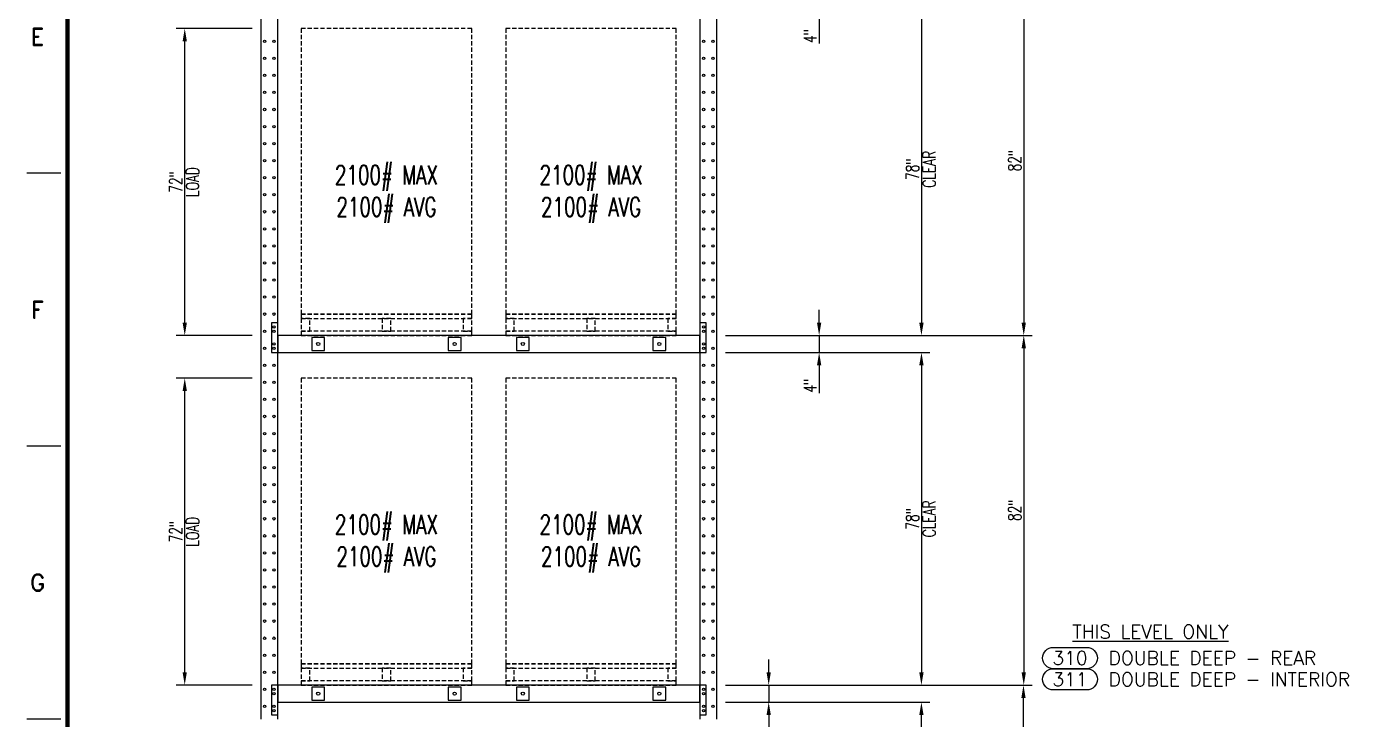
# Model space of a CAD drawing. Extents: x -185 to 859, y -145 to 549.
# Drawn here: x -184.7 to 130.4, y 74 to 236.4 of the extents above; entities that cross this region are included whole.
import ezdxf
from ezdxf.enums import TextEntityAlignment as Align

# ---------------------------------------------------------------- set-up
doc = ezdxf.new("R2010")
doc.units = 0
doc.header["$LTSCALE"] = 8
doc.header["$MEASUREMENT"] = 0
doc.linetypes.add('HIDDEN2', pattern=[0.1875, 0.125, -0.0625])
doc.layers.get('DEFPOINTS').update_dxf_attribs({"linetype": 'CONTINUOUS'})
for name, color, linetype in [('BORD', 15, 'CONTINUOUS'), ('FDIM', 2, 'CONTINUOUS'), ('RACKDIM', 7, 'CONTINUOUS'), ('RACKLOAD', 254, 'HIDDEN2'), ('RACKPALLET', 254, 'HIDDEN2'), ('RACKSHELF', 20, 'CONTINUOUS'), ('RACKUPRIGHT', 180, 'CONTINUOUS'), ('TEXTL', 3, 'CONTINUOUS')]:
    doc.layers.add(name, color=color, linetype=linetype)
doc.styles.add('2thirds', font='romans.shx', dxfattribs={"width": 0.7})
doc.styles.add('DCMARCH', font='stylu.ttf', dxfattribs={"width": 0.75, "oblique": 15})
doc.styles.add('ROMAND', font='ROMAND')
doc.styles.add('SIMPLEX', font='SIMPLEX')
doc.dimstyles.new('2tfrac16', dxfattribs={"dimscale": 32, "dimtxt": 0.0938, "dimasz": 0.0938, "dimexe": 0.0625, "dimexo": 0.0625, "dimgap": 0.01, "dimtad": 1, "dimdec": 4, "dimzin": 1, "dimdsep": 46, "dimlunit": 5, "dimtxsty": '2thirds', "dimcen": 0.09, "dimclrd": 256, "dimclre": 256, "dimclrt": 256, "dimadec": 0, "dimazin": 0, "dimtfac": 0.75, "dimtdec": 4, "dimtmove": 0, "dimatfit": 0, "dimfxl": 0, "dimfrac": 2, "dimtolj": 1, "dimtzin": 0, "dimarcsym": 0})

# ---------------------------------------------------------------- blocks, each defined once
blk = doc.blocks.new('*D6')
at = {"layer": 'DEFPOINTS', "color": 0}
for p in [(-22.83, 82), (-22.83, 78), (-10.67, 78)]:
    blk.add_point(p, dxfattribs=at)
at = {"layer": 'RACKDIM', "lineweight": -2}
for p, q in [((-10.67, 85), (-10.67, 88)), ((-20.83, 82), (-8.67, 82)), ((-10.67, 82), (-10.67, 78)), ((-20.83, 78), (-8.67, 78)), ((-10.67, 75), (-10.67, 68.46))]:
    blk.add_line(p, q, dxfattribs=at)
at = {"layer": 'RACKDIM'}
for points in [[(-11.17, 85), (-10.17, 85), (-10.67, 82)], [(-11.17, 75), (-10.17, 75), (-10.67, 78)]]:
    blk.add_solid(points, dxfattribs=at)
at = {"layer": 'RACKDIM', "insert": (-12.78, 70.23), "char_height": 3.002, "attachment_point": 5, "rotation": 89.9998, "style": '2thirds'}
blk.add_mtext('\\A1;4"', dxfattribs=at)
blk = doc.blocks.new('*D7')
at = {"layer": 'DEFPOINTS', "color": 0}
for p in [(-147.65, 154), (-129.83, 154), (-129.83, 82)]:
    blk.add_point(p, dxfattribs=at)
at = {"layer": 'RACKDIM', "lineweight": -2}
for p, q in [((-131.83, 154), (-149.65, 154)), ((-147.65, 85), (-147.65, 151)), ((-131.83, 82), (-149.65, 82))]:
    blk.add_line(p, q, dxfattribs=at)
at = {"layer": 'RACKDIM'}
for points in [[(-148.15, 151), (-147.15, 151), (-147.65, 154)], [(-148.15, 85), (-147.15, 85), (-147.65, 82)]]:
    blk.add_solid(points, dxfattribs=at)
at = {"layer": 'RACKDIM', "char_height": 3.002, "attachment_point": 5, "rotation": 89.9998, "style": '2thirds'}
for s, insert in [('\\A1;72"', (-149.75, 118)), ('\\A1;LOAD', (-145.82, 118))]:
    blk.add_mtext(s, dxfattribs=dict(at, insert=insert))
blk = doc.blocks.new('*D8')
at = {"layer": 'DEFPOINTS', "color": 0}
for p in [(-22.83, 164), (-22.83, 160), (1.16, 160)]:
    blk.add_point(p, dxfattribs=at)
at = {"layer": 'RACKDIM', "lineweight": -2}
for p, q in [((1.16, 167), (1.16, 170)), ((-20.83, 164), (3.17, 164)), ((1.16, 164), (1.16, 160)), ((-20.83, 160), (3.17, 160)), ((1.16, 157), (1.16, 150.46))]:
    blk.add_line(p, q, dxfattribs=at)
at = {"layer": 'RACKDIM'}
for points in [[(0.66, 167), (1.67, 167), (1.16, 164)], [(0.66, 157), (1.67, 157), (1.16, 160)]]:
    blk.add_solid(points, dxfattribs=at)
at = {"layer": 'RACKDIM', "insert": (-0.94, 152.23), "char_height": 3.002, "attachment_point": 5, "rotation": 89.9998, "style": '2thirds'}
blk.add_mtext('\\A1;4"', dxfattribs=at)
blk = doc.blocks.new('*D9')
at = {"layer": 'DEFPOINTS', "color": 0}
for p in [(-22.83, 160), (-22.83, 82), (25.16, 82)]:
    blk.add_point(p, dxfattribs=at)
at = {"layer": 'RACKDIM', "lineweight": -2}
for p, q in [((-20.83, 160), (27.17, 160)), ((25.17, 157), (25.16, 85)), ((-20.83, 82), (27.16, 82))]:
    blk.add_line(p, q, dxfattribs=at)
at = {"layer": 'RACKDIM'}
for points in [[(24.66, 157), (25.67, 157), (25.17, 160)], [(24.66, 85), (25.67, 85), (25.16, 82)]]:
    blk.add_solid(points, dxfattribs=at)
at = {"layer": 'RACKDIM', "char_height": 3.002, "attachment_point": 5, "rotation": 89.9998, "style": '2thirds'}
for s, insert in [('\\A1;78"', (23.06, 121)), ('\\A1;CLEAR', (26.99, 121))]:
    blk.add_mtext(s, dxfattribs=dict(at, insert=insert))
blk = doc.blocks.new('*D10')
at = {"layer": 'DEFPOINTS', "color": 0}
for p in [(-22.83, 164), (-22.83, 82), (49.16, 82)]:
    blk.add_point(p, dxfattribs=at)
at = {"layer": 'RACKDIM', "lineweight": -2}
for p, q in [((-20.83, 164), (51.17, 164)), ((49.17, 161), (49.16, 85)), ((-20.83, 82), (51.16, 82))]:
    blk.add_line(p, q, dxfattribs=at)
at = {"layer": 'RACKDIM'}
for points in [[(48.66, 161), (49.67, 161), (49.17, 164)], [(48.66, 85), (49.67, 85), (49.16, 82)]]:
    blk.add_solid(points, dxfattribs=at)
at = {"layer": 'RACKDIM', "insert": (47.06, 123), "char_height": 3.002, "attachment_point": 5, "rotation": 89.9998, "style": '2thirds'}
blk.add_mtext('\\A1;82"', dxfattribs=at)
blk = doc.blocks.new('*D11')
at = {"layer": 'DEFPOINTS', "color": 0}
for p in [(-147.65, 236), (-129.83, 236), (-129.83, 164)]:
    blk.add_point(p, dxfattribs=at)
at = {"layer": 'RACKDIM', "lineweight": -2}
for p, q in [((-131.83, 236), (-149.65, 236)), ((-147.65, 167), (-147.65, 233)), ((-131.83, 164), (-149.65, 164))]:
    blk.add_line(p, q, dxfattribs=at)
at = {"layer": 'RACKDIM'}
for points in [[(-148.15, 233), (-147.15, 233), (-147.65, 236)], [(-148.15, 167), (-147.15, 167), (-147.65, 164)]]:
    blk.add_solid(points, dxfattribs=at)
at = {"layer": 'RACKDIM', "char_height": 3.002, "attachment_point": 5, "rotation": 89.9998, "style": '2thirds'}
for s, insert in [('\\A1;72"', (-149.75, 200)), ('\\A1;LOAD', (-145.82, 200))]:
    blk.add_mtext(s, dxfattribs=dict(at, insert=insert))
blk = doc.blocks.new('*D12')
at = {"layer": 'DEFPOINTS', "color": 0}
for p in [(-22.83, 246), (-22.83, 242), (1.16, 242)]:
    blk.add_point(p, dxfattribs=at)
at = {"layer": 'RACKDIM', "lineweight": -2}
for p, q in [((1.16, 249), (1.16, 252)), ((-20.83, 246), (3.17, 246)), ((1.16, 246), (1.16, 242)), ((-20.83, 242), (3.17, 242)), ((1.16, 239), (1.16, 232.46))]:
    blk.add_line(p, q, dxfattribs=at)
at = {"layer": 'RACKDIM'}
for points in [[(0.66, 249), (1.67, 249), (1.16, 246)], [(0.66, 239), (1.67, 239), (1.16, 242)]]:
    blk.add_solid(points, dxfattribs=at)
at = {"layer": 'RACKDIM', "insert": (-0.94, 234.23), "char_height": 3.002, "attachment_point": 5, "rotation": 89.9998, "style": '2thirds'}
blk.add_mtext('\\A1;4"', dxfattribs=at)
blk = doc.blocks.new('*D13')
at = {"layer": 'DEFPOINTS', "color": 0}
for p in [(-22.83, 242), (-22.83, 164), (25.16, 164)]:
    blk.add_point(p, dxfattribs=at)
at = {"layer": 'RACKDIM', "lineweight": -2}
for p, q in [((-20.83, 242), (27.17, 242)), ((25.17, 239), (25.16, 167)), ((-20.83, 164), (27.16, 164))]:
    blk.add_line(p, q, dxfattribs=at)
at = {"layer": 'RACKDIM'}
for points in [[(24.66, 239), (25.67, 239), (25.17, 242)], [(24.66, 167), (25.67, 167), (25.16, 164)]]:
    blk.add_solid(points, dxfattribs=at)
at = {"layer": 'RACKDIM', "char_height": 3.002, "attachment_point": 5, "rotation": 89.9998, "style": '2thirds'}
for s, insert in [('\\A1;78"', (23.06, 203)), ('\\A1;CLEAR', (26.99, 203))]:
    blk.add_mtext(s, dxfattribs=dict(at, insert=insert))
blk = doc.blocks.new('*D14')
at = {"layer": 'DEFPOINTS', "color": 0}
for p in [(-22.83, 246), (-22.83, 164), (49.16, 164)]:
    blk.add_point(p, dxfattribs=at)
at = {"layer": 'RACKDIM', "lineweight": -2}
for p, q in [((-20.83, 246), (51.17, 246)), ((49.17, 243), (49.16, 167)), ((-20.83, 164), (51.16, 164))]:
    blk.add_line(p, q, dxfattribs=at)
at = {"layer": 'RACKDIM'}
for points in [[(48.66, 243), (49.67, 243), (49.17, 246)], [(48.66, 167), (49.67, 167), (49.16, 164)]]:
    blk.add_solid(points, dxfattribs=at)
at = {"layer": 'RACKDIM', "insert": (47.06, 205), "char_height": 3.002, "attachment_point": 5, "rotation": 89.9998, "style": '2thirds'}
blk.add_mtext('\\A1;82"', dxfattribs=at)
blk = doc.blocks.new('sbord_d')
at = {"layer": 'BORD'}
for p, q in [((-0.0625, 10), (-0.3125, 10)), ((-0.0625, 8), (-0.3125, 8)), ((-0.0625, 6), (-0.3125, 6))]:
    blk.add_line(p, q, dxfattribs=at)
at = {"layer": 'BORD', "const_width": 0.0313}
blk.add_lwpolyline([(-0.0156, -0.0156), (32.0156, -0.0156), (32.0156, 20.0156), (-0.0156, 20.0156)], close=True, dxfattribs=at)
at = {"layer": 'BORD', "style": 'ROMAND'}
for s, p in [('E', (-0.2344, 11)), ('F', (-0.2344, 9)), ('G', (-0.2344, 7))]:
    blk.add_text(s, height=0.125, dxfattribs=at).set_placement(p, align=Align.MIDDLE)
at = {"layer": 'TEXTL', "flags": 8}
for tag, height, style, p in [('TITLE1', 0.1562, 'SIMPLEX', (30.2656, 2.776)), ('TITLE2', 0.1562, 'SIMPLEX', (30.2656, 2.4427)), ('CHK', 0.0938, 'SIMPLEX', (29.8281, 0.8828)), ('APP', 0.0938, 'SIMPLEX', (30.7031, 0.8828)), ('JOB#', 0.125, 'ROMAND', (30.1198, 0.1328)), ('SHT', 0.125, 'ROMAND', (31.1927, 0.1328)), ('REV', 0.125, 'ROMAND', (31.7891, 0.1328))]:
    blk.add_attdef(tag, text='', height=height, dxfattribs=dict(at, style=style)).set_placement(p, align=Align.MIDDLE)
at = {"layer": 'TEXTL', "style": 'SIMPLEX', "flags": 8}
for tag, height, p in [('CUSTOMER', 0.1562, (30.2656, 1.6968)), ('LOCATION', 0.125, (30.2656, 1.3635)), ('REVC', 0.0781, (20.2594, 0.9448)), ('CCHK', 0.0781, (27.2554, 0.9434)), ('REVB', 0.0781, (20.2594, 0.6948)), ('BCHK', 0.0781, (27.2554, 0.6834)), ('REVA', 0.0781, (20.2594, 0.4448)), ('ACHK', 0.0781, (27.2554, 0.4434))]:
    blk.add_attdef(tag, text='', height=height, dxfattribs=at).set_placement(p, align=Align.CENTER)
at = {"layer": 'TEXTL', "flags": 8}
for tag, p, height, style in [('REVCDESC', (20.6253, 0.9434), 0.0781, 'SIMPLEX'), ('REVBDESC', (20.6253, 0.6834), 0.0781, 'SIMPLEX'), ('REVADESC', (20.6253, 0.4434), 0.0781, 'SIMPLEX'), ('DWG#', (30.0549, -0.5661), 0.0938, 'ROMAND')]:
    blk.add_attdef(tag, p, '', height=height, dxfattribs=dict(at, style=style))
at = {"layer": 'TEXTL', "style": 'DCMARCH', "oblique": 15, "width": 0.75, "flags": 8}
for tag, p in [('CBY', (26.7554, 0.9434)), ('BBY', (26.7554, 0.6834)), ('ABY', (26.7554, 0.4434))]:
    blk.add_attdef(tag, text='', height=0.0781, dxfattribs=at).set_placement(p, align=Align.CENTER)
at = {"layer": 'TEXTL', "style": 'SIMPLEX', "flags": 8}
for tag, height, width, p, p2 in [('CAPP', 0.0781, 1.292308, (27.5883, 0.9437), (27.9633, 0.9437)), ('CDT', 0.0781, 1.866, (28.0712, 0.9434), (28.46, 0.9434)), ('SCALE', 0.0938, 1.702732, (31.2344, 0.8374), (31.9413, 0.8374)), ('BAPP', 0.0781, 1.292308, (27.5883, 0.6834), (27.9633, 0.6834)), ('BDT', 0.0781, 1.866, (28.0712, 0.6831), (28.46, 0.6831)), ('AAPP', 0.0781, 1.275949, (27.5881, 0.4434), (27.9631, 0.4434)), ('ADT', 0.0781, 1.833263, (28.0712, 0.4434), (28.46, 0.4434)), ('DATE', 0.0938, 2.134634, (28.6094, 0.4624), (29.3146, 0.4624)), ('CHKDT', 0.0938, 1.555556, (29.4844, 0.4624), (30.1719, 0.4624)), ('APPDT', 0.0938, 1.555556, (30.3594, 0.4624), (31.0469, 0.4624)), ('PLOT#', 0.0938, 8.555556, (31.2344, 0.4624), (31.9219, 0.4624))]:
    blk.add_attdef(tag, text='', height=height, dxfattribs=dict(at, width=width)).set_placement(p, p2, align=Align.FIT)
at = {"layer": 'TEXTL', "style": 'DCMARCH', "oblique": 15, "width": 0.75, "flags": 8}
blk.add_attdef('DRBY', (28.5931, 0.8208), '', height=0.125, dxfattribs=at)
blk = doc.blocks.new('*D54')
at = {"layer": 'DEFPOINTS', "color": 0}
for p in [(-20.83, 78), (25.16, 78), (-20.83, 46)]:
    blk.add_point(p, dxfattribs=at)
at = {"layer": 'RACKDIM', "lineweight": -2}
for p, q in [((-18.83, 78), (27.16, 78)), ((25.16, 49), (25.16, 75)), ((-18.83, 46), (27.16, 46))]:
    blk.add_line(p, q, dxfattribs=at)
at = {"layer": 'RACKDIM'}
for points in [[(24.66, 75), (25.66, 75), (25.16, 78)], [(24.66, 49), (25.66, 49), (25.16, 46)]]:
    blk.add_solid(points, dxfattribs=at)
at = {"layer": 'RACKDIM', "char_height": 3.002, "attachment_point": 5, "rotation": 90, "style": '2thirds'}
for s, insert in [('\\A1;32"', (23.06, 62)), ('\\A1;CLEAR', (26.99, 62))]:
    blk.add_mtext(s, dxfattribs=dict(at, insert=insert))
blk = doc.blocks.new('*D57')
at = {"layer": 'DEFPOINTS', "color": 0}
for p in [(-20.83, 82), (49.1, 82), (-20.83, 46)]:
    blk.add_point(p, dxfattribs=at)
at = {"layer": 'RACKDIM', "lineweight": -2}
for p, q in [((-18.83, 82), (51.1, 82)), ((49.1, 49), (49.1, 79)), ((-18.83, 46), (51.1, 46))]:
    blk.add_line(p, q, dxfattribs=at)
at = {"layer": 'RACKDIM'}
for points in [[(48.6, 79), (49.6, 79), (49.1, 82)], [(48.6, 49), (49.6, 49), (49.1, 46)]]:
    blk.add_solid(points, dxfattribs=at)
at = {"layer": 'RACKDIM', "insert": (47, 64), "char_height": 3.002, "attachment_point": 5, "rotation": 90, "style": '2thirds'}
blk.add_mtext('\\A1;36"', dxfattribs=at)

msp = doc.modelspace()

# ---------------------------------------------------------------- linework, layer by layer
at = {"layer": 'FDIM'}
for points in [[(56.075331, 85.84602, -1), (56.075331, 90.829619), (63.952327, 90.829619, -1), (63.952327, 85.84602)], [(56.075331, 80.86242, -1), (56.075331, 85.84602), (63.952327, 85.84602, -1), (63.952327, 80.86242)]]:
    msp.add_lwpolyline(points, format="xyb", close=True, dxfattribs=at)
at = {"layer": 'RACKLOAD'}
for points in [[(-120.334974, 169), (-80.334974, 169), (-80.334974, 236), (-120.334974, 236), (-120.334974, 169)], [(-72.334974, 169), (-32.334974, 169), (-32.334974, 236), (-72.334974, 236), (-72.334974, 169)], [(-120.334974, 87), (-80.334974, 87), (-80.334974, 154), (-120.334974, 154), (-120.334974, 87)], [(-72.334974, 87), (-32.334974, 87), (-32.334974, 154), (-72.334974, 154), (-72.334974, 87)]]:
    msp.add_lwpolyline(points, dxfattribs=at)
at = {"layer": 'RACKPALLET'}
for points in [[(-120.334974, 168), (-80.334974, 168), (-80.334974, 169), (-120.334974, 169), (-120.334974, 168)], [(-120.334974, 165), (-118.334974, 165), (-118.334974, 168), (-120.334974, 168), (-120.334974, 165)], [(-101.334974, 165), (-99.334974, 165), (-99.334974, 168), (-101.334974, 168), (-101.334974, 165)], [(-82.334974, 165), (-80.334974, 165), (-80.334974, 168), (-82.334974, 168), (-82.334974, 165)], [(-72.334974, 168), (-32.334974, 168), (-32.334974, 169), (-72.334974, 169), (-72.334974, 168)], [(-72.334974, 165), (-70.334974, 165), (-70.334974, 168), (-72.334974, 168), (-72.334974, 165)], [(-53.334974, 165), (-51.334974, 165), (-51.334974, 168), (-53.334974, 168), (-53.334974, 165)], [(-34.334974, 165), (-32.334974, 165), (-32.334974, 168), (-34.334974, 168), (-34.334974, 165)], [(-120.334974, 164), (-80.334974, 164), (-80.334974, 165), (-120.334974, 165), (-120.334974, 164)], [(-72.334974, 164), (-32.334974, 164), (-32.334974, 165), (-72.334974, 165), (-72.334974, 164)], [(-120.334974, 86), (-80.334974, 86), (-80.334974, 87), (-120.334974, 87), (-120.334974, 86)], [(-120.334974, 83), (-118.334974, 83), (-118.334974, 86), (-120.334974, 86), (-120.334974, 83)], [(-101.334974, 83), (-99.334974, 83), (-99.334974, 86), (-101.334974, 86), (-101.334974, 83)], [(-82.334974, 83), (-80.334974, 83), (-80.334974, 86), (-82.334974, 86), (-82.334974, 83)], [(-72.334974, 86), (-32.334974, 86), (-32.334974, 87), (-72.334974, 87), (-72.334974, 86)], [(-72.334974, 83), (-70.334974, 83), (-70.334974, 86), (-72.334974, 86), (-72.334974, 83)], [(-53.334974, 83), (-51.334974, 83), (-51.334974, 86), (-53.334974, 86), (-53.334974, 83)], [(-34.334974, 83), (-32.334974, 83), (-32.334974, 86), (-34.334974, 86), (-34.334974, 83)], [(-120.334974, 82), (-80.334974, 82), (-80.334974, 83), (-120.334974, 83), (-120.334974, 82)], [(-72.334974, 82), (-32.334974, 82), (-32.334974, 83), (-72.334974, 83), (-72.334974, 82)]]:
    msp.add_lwpolyline(points, dxfattribs=at)
at = {"layer": 'RACKSHELF'}
for points in [[(-127.334974, 160), (-125.834974, 160), (-125.834974, 167), (-127.334974, 167), (-127.334974, 160)], [(-125.834974, 160), (-26.834974, 160), (-26.834974, 164), (-125.834974, 164), (-125.834974, 160)], [(-26.834974, 160), (-25.334974, 160), (-25.334974, 167), (-26.834974, 167), (-26.834974, 160)], [(-117.834974, 160.5), (-114.834974, 160.5), (-114.834974, 163.5), (-117.834974, 163.5), (-117.834974, 160.5)], [(-85.834974, 160.5), (-82.834974, 160.5), (-82.834974, 163.5), (-85.834974, 163.5), (-85.834974, 160.5)], [(-69.834974, 160.5), (-66.834974, 160.5), (-66.834974, 163.5), (-69.834974, 163.5), (-69.834974, 160.5)], [(-37.834974, 160.5), (-34.834974, 160.5), (-34.834974, 163.5), (-37.834974, 163.5), (-37.834974, 160.5)], [(-127.334974, 75), (-125.834974, 75), (-125.834974, 82), (-127.334974, 82), (-127.334974, 75)], [(-125.834974, 78), (-26.834974, 78), (-26.834974, 82), (-125.834974, 82), (-125.834974, 78)], [(-26.834974, 75), (-25.334974, 75), (-25.334974, 82), (-26.834974, 82), (-26.834974, 75)], [(-117.834974, 78.5), (-114.834974, 78.5), (-114.834974, 81.5), (-117.834974, 81.5), (-117.834974, 78.5)], [(-85.834974, 78.5), (-82.834974, 78.5), (-82.834974, 81.5), (-85.834974, 81.5), (-85.834974, 78.5)], [(-69.834974, 78.5), (-66.834974, 78.5), (-66.834974, 81.5), (-69.834974, 81.5), (-69.834974, 78.5)], [(-37.834974, 78.5), (-34.834974, 78.5), (-34.834974, 81.5), (-37.834974, 81.5), (-37.834974, 78.5)]]:
    msp.add_lwpolyline(points, dxfattribs=at)
for centre, radius in [((-126.741224, 166), 0.28125), ((-126.741224, 165), 0.28125), ((-25.928724, 166), 0.28125), ((-25.928724, 165), 0.28125), ((-126.741224, 162), 0.28125), ((-126.741224, 161), 0.28125), ((-116.334974, 162), 0.375), ((-84.334974, 162), 0.375), ((-68.334974, 162), 0.375), ((-36.334974, 162), 0.375), ((-25.928724, 162), 0.28125), ((-25.928724, 161), 0.28125), ((-126.741224, 81), 0.28125), ((-126.741224, 80), 0.28125), ((-116.334974, 80), 0.375), ((-84.334974, 80), 0.375), ((-68.334974, 80), 0.375), ((-36.334974, 80), 0.375), ((-25.928724, 81), 0.28125), ((-25.928724, 80), 0.28125), ((-126.741224, 77), 0.28125), ((-126.741224, 76), 0.28125), ((-25.928724, 77), 0.28125), ((-25.928724, 76), 0.28125)]:
    msp.add_circle(centre, radius, dxfattribs=at)
at = {"layer": 'RACKUPRIGHT'}
for points in [[(-125.834974, 73.999716), (-125.834974, 410), (-129.834974, 410), (-129.834974, 73.999716)], [(-22.834974, 73.999716), (-22.834974, 410), (-26.834974, 410), (-26.834974, 73.999716)]]:
    msp.add_lwpolyline(points, dxfattribs=at)
for centre in [(-128.928724, 233), (-126.741224, 233), (-25.928724, 233), (-23.741224, 233), (-128.928724, 229), (-126.741224, 229), (-25.928724, 229), (-23.741224, 229), (-128.928724, 225), (-126.741224, 225), (-25.928724, 225), (-23.741224, 225), (-128.928724, 221), (-126.741224, 221), (-25.928724, 221), (-23.741224, 221), (-128.928724, 217), (-126.741224, 217), (-25.928724, 217), (-23.741224, 217), (-128.928724, 213), (-126.741224, 213), (-25.928724, 213), (-23.741224, 213), (-128.928724, 209), (-126.741224, 209), (-25.928724, 209), (-23.741224, 209), (-128.928724, 205), (-126.741224, 205), (-25.928724, 205), (-23.741224, 205), (-128.928724, 201), (-126.741224, 201), (-25.928724, 201), (-23.741224, 201), (-128.928724, 197), (-126.741224, 197), (-25.928724, 197), (-23.741224, 197), (-128.928724, 193), (-126.741224, 193), (-25.928724, 193), (-23.741224, 193), (-128.928724, 189), (-126.741224, 189), (-25.928724, 189), (-23.741224, 189), (-128.928724, 185), (-126.741224, 185), (-25.928724, 185), (-23.741224, 185), (-128.928724, 181), (-126.741224, 181), (-25.928724, 181), (-23.741224, 181), (-128.928724, 177), (-126.741224, 177), (-25.928724, 177), (-23.741224, 177), (-128.928724, 173), (-126.741224, 173), (-25.928724, 173), (-23.741224, 173), (-128.928724, 169), (-126.741224, 169), (-25.928724, 169), (-23.741224, 169), (-128.928724, 165), (-126.741224, 165), (-25.928724, 165), (-23.741224, 165), (-128.928724, 161), (-126.741224, 161), (-25.928724, 161), (-23.741224, 161), (-128.928724, 157), (-126.741224, 157), (-25.928724, 157), (-23.741224, 157), (-128.928724, 153), (-126.741224, 153), (-25.928724, 153), (-23.741224, 153), (-128.928724, 149), (-126.741224, 149), (-25.928724, 149), (-23.741224, 149), (-128.928724, 145), (-126.741224, 145), (-25.928724, 145), (-23.741224, 145), (-128.928724, 141), (-126.741224, 141), (-25.928724, 141), (-23.741224, 141), (-128.928724, 137), (-126.741224, 137), (-25.928724, 137), (-23.741224, 137), (-128.928724, 133), (-126.741224, 133), (-25.928724, 133), (-23.741224, 133), (-128.928724, 129), (-126.741224, 129), (-25.928724, 129), (-23.741224, 129), (-128.928724, 125), (-126.741224, 125), (-25.928724, 125), (-23.741224, 125), (-128.928724, 121), (-126.741224, 121), (-25.928724, 121), (-23.741224, 121), (-128.928724, 117), (-126.741224, 117), (-25.928724, 117), (-23.741224, 117), (-128.928724, 113), (-126.741224, 113), (-25.928724, 113), (-23.741224, 113), (-128.928724, 109), (-126.741224, 109), (-25.928724, 109), (-23.741224, 109), (-128.928724, 105), (-126.741224, 105), (-25.928724, 105), (-23.741224, 105), (-128.928724, 101), (-126.741224, 101), (-25.928724, 101), (-23.741224, 101), (-128.928724, 97), (-126.741224, 97), (-25.928724, 97), (-23.741224, 97), (-128.928724, 93), (-126.741224, 93), (-25.928724, 93), (-23.741224, 93), (-128.928724, 89), (-126.741224, 89), (-25.928724, 89), (-23.741224, 89), (-128.928724, 85), (-126.741224, 85), (-25.928724, 85), (-23.741224, 85), (-128.928724, 81), (-126.741224, 81), (-25.928724, 81), (-23.741224, 81), (-128.928724, 77), (-126.741224, 77), (-25.928724, 77), (-23.741224, 77)]:
    msp.add_circle(centre, 0.28125, dxfattribs=at)

# ---------------------------------------------------------------- block references
at = {"layer": 'RACKLOAD', "xscale": 32, "yscale": 32, "zscale": 32}
msp.add_blockref('sbord_d', (-174.682123, -117.964984), dxfattribs=at)

# ---------------------------------------------------------------- texts
at = {"layer": 'FDIM', "style": 'SIMPLEX'}
for s, p in [('%%UTHIS LEVEL ONLY', (60.574559, 94.535221)), ('DOUBLE DEEP - REAR', (69.077947, 88.337819)), ('DOUBLE DEEP - INTERIOR', (69.077947, 83.35422))]:
    msp.add_text(s, height=3.2, dxfattribs=at).set_placement(p, align=Align.MIDDLE_LEFT)
for s, p in [('310', (60.013829, 88.337819)), ('311', (60.013829, 83.35422))]:
    msp.add_text(s, height=3.2, dxfattribs=at).set_placement(p, align=Align.MIDDLE)
at = {"layer": 'RACKLOAD', "char_height": 4.5, "width": 40, "attachment_point": 5, "style": '2thirds'}
for insert in [(-100.334974, 197.142857), (-52.334974, 197.142857), (-100.334974, 115.142857), (-52.334974, 115.142857)]:
    msp.add_mtext('2100# MAX 2100# AVG', dxfattribs=dict(at, insert=insert))

# ---------------------------------------------------------------- dimensions: what is measured, and where the dimension line sits
at = {"layer": 'RACKDIM'}
for base, p1, p2, angle, picture, middle in [((1.165011, 241.999912), (-22.834974, 246), (-22.834974, 242), 269.99978954, '*D12', (-0.941684, 234.225946)), ((49.164725, 163.999736), (-22.834974, 246), (-22.834974, 164), 269.99978954, '*D14', (47.058209, 204.999743)), ((1.165011, 159.999912), (-22.834974, 164), (-22.834974, 160), 269.99978954, '*D8', (-0.941684, 152.225946)), ((49.164725, 81.999736), (-22.834974, 164), (-22.834974, 82), 269.99978954, '*D10', (47.058209, 122.999743)), ((-10.671819, 77.999955), (-22.834974, 82), (-22.834974, 78), 269.99978954, '*D6', (-12.778514, 70.22599)), ((49.104436, 82), (-20.834974, 45.999716), (-20.834974, 82), 90, '*D57', (46.997769, 63.999858))]:
    dim = msp.add_linear_dim(base=base, p1=p1, p2=p2, angle=angle, dimstyle='2tfrac16', override={"dimpost": '"'}, dxfattribs=at)
    dim.commit()
    dim.dimension.update_dxf_attribs({"geometry": picture, "text_midpoint": middle})
for base, p1, p2, angle, text, picture, middle in [((25.164725, 163.999824), (-22.834974, 242), (-22.834974, 164), 269.99978954, '<>\\XCLEAR', '*D13', (25.164868, 202.999824)), ((-147.64531, 236.000065), (-129.834974, 164), (-129.834974, 236), 269.99978954, '<>\\XLOAD', '*D11', (-147.645442, 200.000065)), ((25.164725, 81.999824), (-22.834974, 160), (-22.834974, 82), 269.99978954, '<>\\XCLEAR', '*D9', (25.164868, 120.999824)), ((-147.64531, 154.000065), (-129.834974, 82), (-129.834974, 154), 269.99978954, '<>\\XLOAD', '*D7', (-147.645442, 118.000065)), ((25.16471, 77.999993), (-20.834974, 45.999716), (-20.834974, 77.999993), 90, '<>\\XCLEAR', '*D54', (25.16471, 61.999854))]:
    dim = msp.add_linear_dim(base=base, p1=p1, p2=p2, angle=angle, text=text, dimstyle='2tfrac16', override={"dimpost": '"'}, dxfattribs=at)
    dim.commit()
    dim.dimension.update_dxf_attribs({"geometry": picture, "text_midpoint": middle})

doc.saveas('drawing.dxf')
